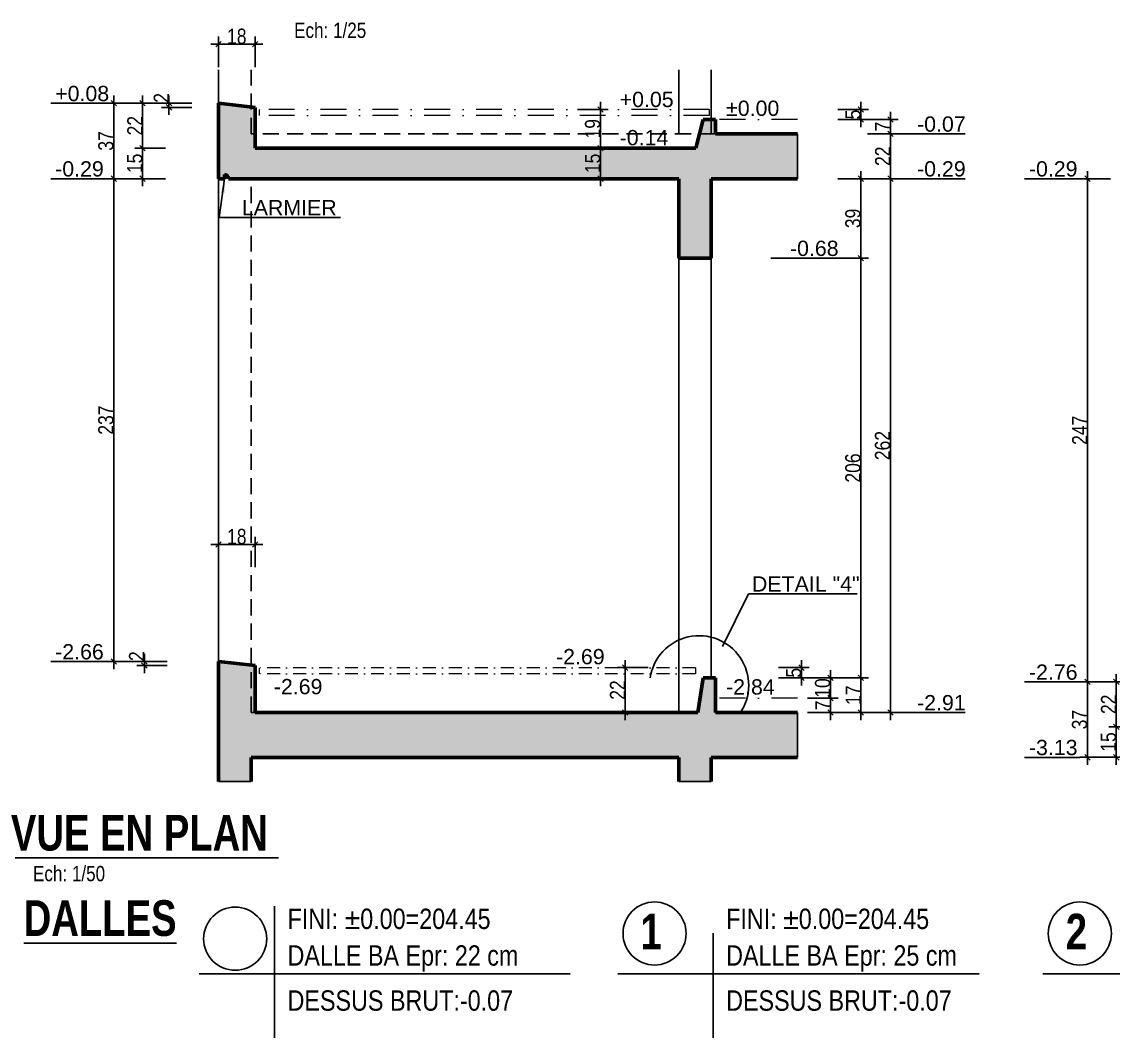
# Model space of a CAD drawing. Header units: centimetres. Extents: x 38820 to 82487, y -36363 to -12804.
# Drawn here: x 51139 to 52211, y -22449 to -21458 of the extents above; entities that cross this region are included whole.
import ezdxf
from ezdxf.enums import TextEntityAlignment as Align

# ---------------------------------------------------------------- set-up
doc = ezdxf.new("R2010")
doc.units = ezdxf.units.CM
doc.header["$LTSCALE"] = 0.5
doc.linetypes.add('CACHE2', pattern=[4.7625, 3.175, -1.5875])
doc.linetypes.add('TIRETPTX2', pattern=[50.8, 25.4, -12.7, 0, -12.7])
doc.layers.get('DEFPOINTS').update_dxf_attribs({"linetype": 'CONTINUOUS'})
for name, color, linetype in [('01_cote_gen', 4, 'CONTINUOUS'), ('01_linteaux', 2, 'CONTINUOUS'), ('01_poch_BN', 9, 'CONTINUOUS'), ('01_texte', 230, 'CONTINUOUS'), ('AA_COTES', 2, 'CONTINUOUS')]:
    doc.layers.add(name, color=color, linetype=linetype)
doc.layers.add('01_murs_coup', color=5, linetype='CONTINUOUS', lineweight=60)
doc.layers.add('01_tram_axes', color=2, linetype='TIRETPTX2', lineweight=9)
doc.styles.add('ARIAL', font='arial.ttf')
doc.styles.add('ARIAL NA', font='ARIALN.TTF')
doc.styles.add('impact', font='impact.ttf')
doc.styles.add('MATTE_TXT', font='arial.ttf')
doc.styles.add('STYLE2', font='ARIALN.TTF')
doc.dimstyles.new('JB25', dxfattribs={"dimscale": 0.1, "dimtxt": 150, "dimasz": 15, "dimexe": 0.1, "dimexo": 0.1, "dimgap": 0.09, "dimtad": 1, "dimdec": 1, "dimlfac": 0.5, "dimdsep": 46, "dimtxsty": 'STYLE2', "dimblk1": 'BOND_G', "dimblk2": 'BOND_D', "dimsah": 1, "dimcen": 1.5, "dimdle": 0.01, "dimse1": 1, "dimse2": 1, "dimclrd": 4, "dimclre": 2, "dimclrt": 6, "dimazin": 2, "dimtfac": 2.333333, "dimtdec": 1, "dimtix": 1, "dimtmove": 2, "dimatfit": 3, "dimldrblk": 'BOND_G', "dimfxl": 1, "dimtolj": 1, "dimtzin": 0, "dimarcsym": 0})

# ---------------------------------------------------------------- blocks, each defined once
blk = doc.blocks.new('BOND_G')
at = {"layer": 'AA_COTES', "color": 0}
for p, q in [((0, -5), (0, 15)), ((5, 0), (-5, 0)), ((1.77, 1.77), (-1.77, -1.77))]:
    blk.add_line(p, q, dxfattribs=at)
blk = doc.blocks.new('BOND_D')
at = {"layer": 'AA_COTES', "color": 0}
for p, q in [((5, 0), (-5, 0)), ((-1.77, -1.77), (1.77, 1.77)), ((0, 5), (0, -15))]:
    blk.add_line(p, q, dxfattribs=at)
blk = doc.blocks.new('*D1667')
at = {"layer": '01_cote_gen', "color": 4, "lineweight": -2, "ltscale": 2, "transparency": 16777216}
blk.add_line((51932.9, -22123.7), (51932.9, -22134.7), dxfattribs=at)
at = {"layer": 'DEFPOINTS', "color": 0, "ltscale": 2}
for p in [(51870.5, -22122.2), (51870.5, -22136.2), (51932.9, -22136.2)]:
    blk.add_point(p, dxfattribs=at)
at = {"layer": '01_cote_gen', "color": 4, "lineweight": -2, "ltscale": 2, "transparency": 16777216, "xscale": 1.5, "yscale": 1.5, "zscale": 1.5}
for name, p, rotation in [('BOND_G', (51932.9, -22122.2), 90), ('BOND_D', (51932.9, -22136.2), 270)]:
    blk.add_blockref(name, p, dxfattribs=dict(at, rotation=rotation))
at = {"layer": '01_cote_gen', "color": 6, "ltscale": 2, "transparency": 16777216, "insert": (51925.4, -22129.2), "char_height": 15, "attachment_point": 5, "rotation": 90, "style": 'STYLE2'}
blk.add_mtext('\\A1;7', dxfattribs=at)
blk = doc.blocks.new('*D1668')
at = {"layer": '01_cote_gen', "color": 4, "lineweight": -2, "ltscale": 2, "transparency": 16777216}
blk.add_line((51333.4, -21971.2), (51366.4, -21971.2), dxfattribs=at)
at = {"layer": 'DEFPOINTS', "color": 0, "ltscale": 2}
for p in [(51367.9, -21971.2), (51331.9, -22086.2), (51367.9, -22090.2)]:
    blk.add_point(p, dxfattribs=at)
at = {"layer": '01_cote_gen', "color": 4, "lineweight": -2, "ltscale": 2, "transparency": 16777216, "xscale": 1.5, "yscale": 1.5, "zscale": 1.5, "rotation": 180}
blk.add_blockref('BOND_G', (51331.9, -21971.2), dxfattribs=at)
at = {"layer": '01_cote_gen', "color": 4, "lineweight": -2, "ltscale": 2, "transparency": 16777216, "xscale": 1.5, "yscale": 1.5, "zscale": 1.5}
blk.add_blockref('BOND_D', (51367.9, -21971.2), dxfattribs=at)
at = {"layer": '01_cote_gen', "color": 6, "ltscale": 2, "transparency": 16777216, "insert": (51349.9, -21963.6), "char_height": 15, "attachment_point": 5, "style": 'STYLE2'}
blk.add_mtext('\\A1;18', dxfattribs=at)
blk = doc.blocks.new('*D1669')
at = {"layer": '01_cote_gen', "color": 4, "lineweight": -2, "transparency": 16777216}
blk.add_line((51932.9, -22103.7), (51932.9, -22120.7), dxfattribs=at)
at = {"layer": 'DEFPOINTS', "color": 0}
for p in [(51910.4, -22102.2), (51895.3, -22122.2), (51932.9, -22122.2)]:
    blk.add_point(p, dxfattribs=at)
at = {"layer": '01_cote_gen', "color": 4, "lineweight": -2, "transparency": 16777216, "xscale": 1.5, "yscale": 1.5, "zscale": 1.5}
for name, p, rotation in [('BOND_G', (51932.9, -22102.2), 90), ('BOND_D', (51932.9, -22122.2), 270)]:
    blk.add_blockref(name, p, dxfattribs=dict(at, rotation=rotation))
at = {"layer": '01_cote_gen', "color": 6, "transparency": 16777216, "insert": (51925.2, -22112.2), "char_height": 15, "attachment_point": 5, "rotation": 90, "style": 'STYLE2'}
blk.add_mtext('\\A1;10', dxfattribs=at)
blk = doc.blocks.new('*D1670')
at = {"layer": '01_cote_gen', "color": 4, "lineweight": -2, "transparency": 16777216}
blk.add_line((51731.4, -22134.7), (51731.4, -22093.7), dxfattribs=at)
at = {"layer": 'DEFPOINTS', "color": 0}
for p in [(51731.4, -22092.2), (51732.7, -22092.2), (51732.7, -22136.2)]:
    blk.add_point(p, dxfattribs=at)
at = {"layer": '01_cote_gen', "color": 4, "lineweight": -2, "transparency": 16777216, "xscale": 1.5, "yscale": 1.5, "zscale": 1.5}
for name, p, rotation in [('BOND_D', (51731.4, -22092.2), 90), ('BOND_G', (51731.4, -22136.2), 270)]:
    blk.add_blockref(name, p, dxfattribs=dict(at, rotation=rotation))
at = {"layer": '01_cote_gen', "color": 6, "transparency": 16777216, "insert": (51723.8, -22114.2), "char_height": 15, "attachment_point": 5, "rotation": 90, "style": 'STYLE2'}
blk.add_mtext('\\A1;22', dxfattribs=at)
blk = doc.blocks.new('*D1671')
at = {"layer": '01_cote_gen', "color": 4, "lineweight": -2, "transparency": 16777216}
blk.add_line((51991.8, -21613.7), (51991.8, -22134.7), dxfattribs=at)
at = {"layer": 'DEFPOINTS', "color": 0}
for p in [(51900.4, -21612.2), (51970.2, -22136.2), (51991.8, -22136.2)]:
    blk.add_point(p, dxfattribs=at)
at = {"layer": '01_cote_gen', "color": 4, "lineweight": -2, "transparency": 16777216, "xscale": 1.5, "yscale": 1.5, "zscale": 1.5}
for name, p, rotation in [('BOND_G', (51991.8, -21612.2), 90), ('BOND_D', (51991.8, -22136.2), 270)]:
    blk.add_blockref(name, p, dxfattribs=dict(at, rotation=rotation))
at = {"layer": '01_cote_gen', "color": 6, "transparency": 16777216, "insert": (51984.1, -21874.2), "char_height": 15, "attachment_point": 5, "rotation": 90, "style": 'STYLE2'}
blk.add_mtext('\\A1;262', dxfattribs=at)
blk = doc.blocks.new('*D1672')
at = {"layer": '01_cote_gen', "color": 4, "lineweight": -2, "transparency": 16777216}
blk.add_line((51962.7, -21613.7), (51962.7, -21688.7), dxfattribs=at)
at = {"layer": 'DEFPOINTS', "color": 0}
for p in [(51900.4, -21612.2), (51815.9, -21690.2), (51962.7, -21690.2)]:
    blk.add_point(p, dxfattribs=at)
at = {"layer": '01_cote_gen', "color": 4, "lineweight": -2, "transparency": 16777216, "xscale": 1.5, "yscale": 1.5, "zscale": 1.5}
for name, p, rotation in [('BOND_G', (51962.7, -21612.2), 90), ('BOND_D', (51962.7, -21690.2), 270)]:
    blk.add_blockref(name, p, dxfattribs=dict(at, rotation=rotation))
at = {"layer": '01_cote_gen', "color": 6, "transparency": 16777216, "insert": (51955, -21651.2), "char_height": 15, "attachment_point": 5, "rotation": 90, "style": 'STYLE2'}
blk.add_mtext('\\A1;39', dxfattribs=at)
blk = doc.blocks.new('*D1673')
at = {"layer": '01_cote_gen', "color": 4, "lineweight": -2, "transparency": 16777216}
blk.add_line((51962.7, -21691.7), (51962.7, -22100.7), dxfattribs=at)
at = {"layer": 'DEFPOINTS', "color": 0}
for p in [(51815.9, -21690.2), (51819.9, -22102.2), (51962.7, -22102.2)]:
    blk.add_point(p, dxfattribs=at)
at = {"layer": '01_cote_gen', "color": 4, "lineweight": -2, "transparency": 16777216, "xscale": 1.5, "yscale": 1.5, "zscale": 1.5}
for name, p, rotation in [('BOND_G', (51962.7, -21690.2), 90), ('BOND_D', (51962.7, -22102.2), 270)]:
    blk.add_blockref(name, p, dxfattribs=dict(at, rotation=rotation))
at = {"layer": '01_cote_gen', "color": 6, "transparency": 16777216, "insert": (51955, -21896.2), "char_height": 15, "attachment_point": 5, "rotation": 90, "style": 'STYLE2'}
blk.add_mtext('\\A1;206', dxfattribs=at)
blk = doc.blocks.new('*D1674')
at = {"layer": '01_cote_gen', "color": 4, "lineweight": -2, "transparency": 16777216}
blk.add_line((51962.7, -22103.7), (51962.7, -22134.7), dxfattribs=at)
at = {"layer": 'DEFPOINTS', "color": 0}
for p in [(51950.6, -22102.2), (51950.6, -22136.2), (51962.7, -22136.2)]:
    blk.add_point(p, dxfattribs=at)
at = {"layer": '01_cote_gen', "color": 4, "lineweight": -2, "transparency": 16777216, "xscale": 1.5, "yscale": 1.5, "zscale": 1.5}
for name, p, rotation in [('BOND_G', (51962.7, -22102.2), 90), ('BOND_D', (51962.7, -22136.2), 270)]:
    blk.add_blockref(name, p, dxfattribs=dict(at, rotation=rotation))
at = {"layer": '01_cote_gen', "color": 6, "transparency": 16777216, "insert": (51955.2, -22119.2), "char_height": 15, "attachment_point": 5, "rotation": 90, "style": 'STYLE2'}
blk.add_mtext('\\A1;17', dxfattribs=at)
blk = doc.blocks.new('*D1675')
at = {"layer": '01_cote_gen', "color": 4, "lineweight": -2, "transparency": 16777216}
blk.add_line((51904.4, -22093.7), (51904.4, -22100.7), dxfattribs=at)
at = {"layer": 'DEFPOINTS', "color": 0}
for p in [(51804.4, -22092.2), (51823.9, -22102.2), (51904.4, -22102.2)]:
    blk.add_point(p, dxfattribs=at)
at = {"layer": '01_cote_gen', "color": 4, "lineweight": -2, "transparency": 16777216, "xscale": 1.5, "yscale": 1.5, "zscale": 1.5}
for name, p, rotation in [('BOND_G', (51904.4, -22092.2), 90), ('BOND_D', (51904.4, -22102.2), 270)]:
    blk.add_blockref(name, p, dxfattribs=dict(at, rotation=rotation))
at = {"layer": '01_cote_gen', "color": 6, "transparency": 16777216, "insert": (51896.7, -22097.2), "char_height": 15, "attachment_point": 5, "rotation": 90, "style": 'STYLE2'}
blk.add_mtext('\\A1;5', dxfattribs=at)
blk = doc.blocks.new('*D1676')
at = {"layer": '01_cote_gen', "color": 4, "lineweight": -2, "transparency": 16777216}
blk.add_line((51707.1, -21583.7), (51707.1, -21610.7), dxfattribs=at)
at = {"layer": 'DEFPOINTS', "color": 0}
for p in [(51704.5, -21582.2), (51707.1, -21612.2), (51722, -21612.2)]:
    blk.add_point(p, dxfattribs=at)
at = {"layer": '01_cote_gen', "color": 4, "lineweight": -2, "transparency": 16777216, "xscale": 1.5, "yscale": 1.5, "zscale": 1.5}
for name, p, rotation in [('BOND_G', (51707.1, -21582.2), 90), ('BOND_D', (51707.1, -21612.2), 270)]:
    blk.add_blockref(name, p, dxfattribs=dict(at, rotation=rotation))
at = {"layer": '01_cote_gen', "color": 6, "transparency": 16777216, "insert": (51699.4, -21597.2), "char_height": 15, "attachment_point": 5, "rotation": 90, "style": 'STYLE2'}
blk.add_mtext('\\A1;15', dxfattribs=at)
blk = doc.blocks.new('*D1677')
at = {"layer": '01_cote_gen', "color": 4, "lineweight": -2, "transparency": 16777216}
blk.add_line((51707.1, -21545.7), (51707.1, -21580.7), dxfattribs=at)
at = {"layer": 'DEFPOINTS', "color": 0}
for p in [(51750.3, -21544.2), (51707.1, -21582.2), (51750.3, -21582.2)]:
    blk.add_point(p, dxfattribs=at)
at = {"layer": '01_cote_gen', "color": 4, "lineweight": -2, "transparency": 16777216, "xscale": 1.5, "yscale": 1.5, "zscale": 1.5}
for name, p, rotation in [('BOND_G', (51707.1, -21544.2), 90), ('BOND_D', (51707.1, -21582.2), 270)]:
    blk.add_blockref(name, p, dxfattribs=dict(at, rotation=rotation))
at = {"layer": '01_cote_gen', "color": 6, "transparency": 16777216, "insert": (51699.4, -21563.2), "char_height": 15, "attachment_point": 5, "rotation": 90, "style": 'STYLE2'}
blk.add_mtext('\\A1;19', dxfattribs=at)
blk = doc.blocks.new('*D1678')
at = {"layer": '01_cote_gen', "color": 4, "lineweight": -2, "transparency": 16777216}
blk.add_line((51229.1, -22084.7), (51229.1, -21613.7), dxfattribs=at)
at = {"layer": 'DEFPOINTS', "color": 0}
for p in [(51229.1, -21612.2), (51445.6, -21612.2), (51279.9, -22086.2)]:
    blk.add_point(p, dxfattribs=at)
at = {"layer": '01_cote_gen', "color": 4, "lineweight": -2, "transparency": 16777216, "xscale": 1.5, "yscale": 1.5, "zscale": 1.5}
for name, p, rotation in [('BOND_D', (51229.1, -21612.2), 90), ('BOND_G', (51229.1, -22086.2), 270)]:
    blk.add_blockref(name, p, dxfattribs=dict(at, rotation=rotation))
at = {"layer": '01_cote_gen', "color": 6, "transparency": 16777216, "insert": (51221.4, -21849.2), "char_height": 15, "attachment_point": 5, "rotation": 90, "style": 'STYLE2'}
blk.add_mtext('\\A1;237', dxfattribs=at)
blk = doc.blocks.new('*D1679')
at = {"layer": '01_cote_gen', "color": 4, "lineweight": -2, "transparency": 16777216}
blk.add_line((51257.4, -21610.7), (51257.4, -21583.7), dxfattribs=at)
at = {"layer": 'DEFPOINTS', "color": 0}
for p in [(51257.4, -21582.2), (51497.5, -21582.2), (51509.9, -21612.2)]:
    blk.add_point(p, dxfattribs=at)
at = {"layer": '01_cote_gen', "color": 4, "lineweight": -2, "transparency": 16777216, "xscale": 1.5, "yscale": 1.5, "zscale": 1.5}
for name, p, rotation in [('BOND_D', (51257.4, -21582.2), 90), ('BOND_G', (51257.4, -21612.2), 270)]:
    blk.add_blockref(name, p, dxfattribs=dict(at, rotation=rotation))
at = {"layer": '01_cote_gen', "color": 6, "transparency": 16777216, "insert": (51249.7, -21597.2), "char_height": 15, "attachment_point": 5, "rotation": 90, "style": 'STYLE2'}
blk.add_mtext('\\A1;15', dxfattribs=at)
blk = doc.blocks.new('*D1680')
at = {"layer": '01_cote_gen', "color": 4, "lineweight": -2, "transparency": 16777216}
blk.add_line((51257.4, -21580.7), (51257.4, -21539.7), dxfattribs=at)
at = {"layer": 'DEFPOINTS', "color": 0}
for p in [(51257.4, -21538.2), (51331.9, -21538.2), (51439.4, -21582.2)]:
    blk.add_point(p, dxfattribs=at)
at = {"layer": '01_cote_gen', "color": 4, "lineweight": -2, "transparency": 16777216, "xscale": 1.5, "yscale": 1.5, "zscale": 1.5}
for name, p, rotation in [('BOND_D', (51257.4, -21538.2), 90), ('BOND_G', (51257.4, -21582.2), 270)]:
    blk.add_blockref(name, p, dxfattribs=dict(at, rotation=rotation))
at = {"layer": '01_cote_gen', "color": 6, "transparency": 16777216, "insert": (51249.8, -21560.2), "char_height": 15, "attachment_point": 5, "rotation": 90, "style": 'STYLE2'}
blk.add_mtext('\\A1;22', dxfattribs=at)
blk = doc.blocks.new('*D1681')
at = {"layer": '01_cote_gen', "color": 4, "lineweight": -2, "transparency": 16777216}
blk.add_line((51229.1, -21610.7), (51229.1, -21539.7), dxfattribs=at)
at = {"layer": 'DEFPOINTS', "color": 0}
for p in [(51229.1, -21538.2), (51279.9, -21538.2), (51279.9, -21612.2)]:
    blk.add_point(p, dxfattribs=at)
at = {"layer": '01_cote_gen', "color": 4, "lineweight": -2, "transparency": 16777216, "xscale": 1.5, "yscale": 1.5, "zscale": 1.5}
for name, p, rotation in [('BOND_D', (51229.1, -21538.2), 90), ('BOND_G', (51229.1, -21612.2), 270)]:
    blk.add_blockref(name, p, dxfattribs=dict(at, rotation=rotation))
at = {"layer": '01_cote_gen', "color": 6, "transparency": 16777216, "insert": (51221.4, -21575.2), "char_height": 15, "attachment_point": 5, "rotation": 90, "style": 'STYLE2'}
blk.add_mtext('\\A1;37', dxfattribs=at)
blk = doc.blocks.new('*D1682')
at = {"layer": '01_cote_gen', "color": 4, "lineweight": -2, "transparency": 16777216}
blk.add_line((51259.1, -22088.7), (51259.1, -22087.7), dxfattribs=at)
at = {"layer": 'DEFPOINTS', "color": 0}
for p in [(51259.1, -22086.2), (51307.6, -22086.2), (51343.6, -22090.2)]:
    blk.add_point(p, dxfattribs=at)
at = {"layer": '01_cote_gen', "color": 4, "lineweight": -2, "transparency": 16777216, "xscale": 1.5, "yscale": 1.5, "zscale": 1.5}
for name, p, rotation in [('BOND_D', (51259.1, -22086.2), 90), ('BOND_G', (51259.1, -22090.2), 270)]:
    blk.add_blockref(name, p, dxfattribs=dict(at, rotation=rotation))
at = {"layer": '01_cote_gen', "color": 6, "transparency": 16777216, "insert": (51251.5, -22080.9), "char_height": 15, "attachment_point": 5, "rotation": 90, "style": 'STYLE2'}
blk.add_mtext('\\A1;2', dxfattribs=at)
blk = doc.blocks.new('*D1683')
at = {"layer": '01_cote_gen', "color": 4, "lineweight": -2, "transparency": 16777216}
blk.add_line((51283.3, -21540.7), (51283.3, -21539.7), dxfattribs=at)
at = {"layer": 'DEFPOINTS', "color": 0}
for p in [(51283.3, -21538.2), (51331.9, -21538.2), (51367.9, -21542.2)]:
    blk.add_point(p, dxfattribs=at)
at = {"layer": '01_cote_gen', "color": 4, "lineweight": -2, "transparency": 16777216, "xscale": 1.5, "yscale": 1.5, "zscale": 1.5}
for name, p, rotation in [('BOND_D', (51283.3, -21538.2), 90), ('BOND_G', (51283.3, -21542.2), 270)]:
    blk.add_blockref(name, p, dxfattribs=dict(at, rotation=rotation))
at = {"layer": '01_cote_gen', "color": 6, "transparency": 16777216, "insert": (51275.8, -21532.9), "char_height": 15, "attachment_point": 5, "rotation": 90, "style": 'STYLE2'}
blk.add_mtext('\\A1;2', dxfattribs=at)
blk = doc.blocks.new('*D1684')
at = {"layer": '01_cote_gen', "color": 4, "lineweight": -2, "transparency": 16777216}
blk.add_line((51991.8, -21569.7), (51991.8, -21610.7), dxfattribs=at)
at = {"layer": 'DEFPOINTS', "color": 0}
for p in [(51900.4, -21568.2), (51900.4, -21612.2), (51991.8, -21612.2)]:
    blk.add_point(p, dxfattribs=at)
at = {"layer": '01_cote_gen', "color": 4, "lineweight": -2, "transparency": 16777216, "xscale": 1.5, "yscale": 1.5, "zscale": 1.5}
for name, p, rotation in [('BOND_G', (51991.8, -21568.2), 90), ('BOND_D', (51991.8, -21612.2), 270)]:
    blk.add_blockref(name, p, dxfattribs=dict(at, rotation=rotation))
at = {"layer": '01_cote_gen', "color": 6, "transparency": 16777216, "insert": (51984.2, -21590.2), "char_height": 15, "attachment_point": 5, "rotation": 90, "style": 'STYLE2'}
blk.add_mtext('\\A1;22', dxfattribs=at)
blk = doc.blocks.new('*D1685')
at = {"layer": '01_cote_gen', "color": 4, "lineweight": -2, "transparency": 16777216}
blk.add_line((51991.8, -21555.7), (51991.8, -21566.7), dxfattribs=at)
at = {"layer": 'DEFPOINTS', "color": 0}
for p in [(51900.4, -21554.2), (51900.4, -21568.2), (51991.8, -21568.2)]:
    blk.add_point(p, dxfattribs=at)
at = {"layer": '01_cote_gen', "color": 4, "lineweight": -2, "transparency": 16777216, "xscale": 1.5, "yscale": 1.5, "zscale": 1.5}
for name, p, rotation in [('BOND_G', (51991.8, -21554.2), 90), ('BOND_D', (51991.8, -21568.2), 270)]:
    blk.add_blockref(name, p, dxfattribs=dict(at, rotation=rotation))
at = {"layer": '01_cote_gen', "color": 6, "transparency": 16777216, "insert": (51984.2, -21561.2), "char_height": 15, "attachment_point": 5, "rotation": 90, "style": 'STYLE2'}
blk.add_mtext('\\A1;7', dxfattribs=at)
blk = doc.blocks.new('*D1686')
at = {"layer": '01_cote_gen', "color": 4, "lineweight": -2, "transparency": 16777216}
blk.add_line((51962.7, -21545.7), (51962.7, -21552.7), dxfattribs=at)
at = {"layer": 'DEFPOINTS', "color": 0}
for p in [(51813.9, -21544.2), (51827.2, -21554.2), (51962.7, -21554.2)]:
    blk.add_point(p, dxfattribs=at)
at = {"layer": '01_cote_gen', "color": 4, "lineweight": -2, "transparency": 16777216, "xscale": 1.5, "yscale": 1.5, "zscale": 1.5}
for name, p, rotation in [('BOND_G', (51962.7, -21544.2), 90), ('BOND_D', (51962.7, -21554.2), 270)]:
    blk.add_blockref(name, p, dxfattribs=dict(at, rotation=rotation))
at = {"layer": '01_cote_gen', "color": 6, "transparency": 16777216, "insert": (51955.1, -21549.2), "char_height": 15, "attachment_point": 5, "rotation": 90, "style": 'STYLE2'}
blk.add_mtext('\\A1;5', dxfattribs=at)
blk = doc.blocks.new('*D1687')
at = {"layer": '01_cote_gen', "color": 4, "lineweight": -2, "transparency": 16777216}
blk.add_line((51333.4, -21480.2), (51366.4, -21480.2), dxfattribs=at)
at = {"layer": 'DEFPOINTS', "color": 0}
for p in [(51367.9, -21480.2), (51331.9, -21538.2), (51367.9, -21542.2)]:
    blk.add_point(p, dxfattribs=at)
at = {"layer": '01_cote_gen', "color": 4, "lineweight": -2, "transparency": 16777216, "xscale": 1.5, "yscale": 1.5, "zscale": 1.5, "rotation": 180}
blk.add_blockref('BOND_G', (51331.9, -21480.2), dxfattribs=at)
at = {"layer": '01_cote_gen', "color": 4, "lineweight": -2, "transparency": 16777216, "xscale": 1.5, "yscale": 1.5, "zscale": 1.5}
blk.add_blockref('BOND_D', (51367.9, -21480.2), dxfattribs=at)
at = {"layer": '01_cote_gen', "color": 6, "transparency": 16777216, "insert": (51349.9, -21472.5), "char_height": 15, "attachment_point": 5, "style": 'STYLE2'}
blk.add_mtext('\\A1;18', dxfattribs=at)
blk = doc.blocks.new('*D1692')
at = {"layer": '01_cote_gen', "color": 4, "lineweight": -2, "ltscale": 2, "transparency": 16777216}
blk.add_line((52185.3, -22178.7), (52185.3, -22107.7), dxfattribs=at)
at = {"layer": 'DEFPOINTS', "color": 0, "ltscale": 2}
for p in [(52185.3, -22106.2), (52297.6, -22106.2), (52297.6, -22180.2)]:
    blk.add_point(p, dxfattribs=at)
at = {"layer": '01_cote_gen', "color": 4, "lineweight": -2, "ltscale": 2, "transparency": 16777216, "xscale": 1.5, "yscale": 1.5, "zscale": 1.5}
for name, p, rotation in [('BOND_D', (52185.3, -22106.2), 90), ('BOND_G', (52185.3, -22180.2), 270)]:
    blk.add_blockref(name, p, dxfattribs=dict(at, rotation=rotation))
at = {"layer": '01_cote_gen', "color": 6, "ltscale": 2, "transparency": 16777216, "insert": (52177.6, -22143.2), "char_height": 15, "attachment_point": 5, "rotation": 90, "style": 'STYLE2'}
blk.add_mtext('\\A1;37', dxfattribs=at)
blk = doc.blocks.new('*D1695')
at = {"layer": '01_cote_gen', "color": 4, "lineweight": -2, "transparency": 16777216}
blk.add_line((52185.3, -22104.7), (52185.3, -21613.7), dxfattribs=at)
at = {"layer": 'DEFPOINTS', "color": 0}
for p in [(52185.3, -21612.2), (52401.9, -21612.2), (52236.1, -22106.2)]:
    blk.add_point(p, dxfattribs=at)
at = {"layer": '01_cote_gen', "color": 4, "lineweight": -2, "transparency": 16777216, "xscale": 1.5, "yscale": 1.5, "zscale": 1.5}
for name, p, rotation in [('BOND_D', (52185.3, -21612.2), 90), ('BOND_G', (52185.3, -22106.2), 270)]:
    blk.add_blockref(name, p, dxfattribs=dict(at, rotation=rotation))
at = {"layer": '01_cote_gen', "color": 6, "transparency": 16777216, "insert": (52177.7, -21859.2), "char_height": 15, "attachment_point": 5, "rotation": 90, "style": 'STYLE2'}
blk.add_mtext('\\A1;247', dxfattribs=at)
blk = doc.blocks.new('*D1700')
at = {"layer": '01_cote_gen', "color": 4, "lineweight": -2, "transparency": 16777216}
blk.add_line((52213.6, -22178.7), (52213.6, -22151.7), dxfattribs=at)
at = {"layer": 'DEFPOINTS', "color": 0}
for p in [(52213.6, -22150.2), (52339.8, -22150.2), (52339.8, -22180.2)]:
    blk.add_point(p, dxfattribs=at)
at = {"layer": '01_cote_gen', "color": 4, "lineweight": -2, "transparency": 16777216, "xscale": 1.5, "yscale": 1.5, "zscale": 1.5}
for name, p, rotation in [('BOND_D', (52213.6, -22150.2), 90), ('BOND_G', (52213.6, -22180.2), 270)]:
    blk.add_blockref(name, p, dxfattribs=dict(at, rotation=rotation))
at = {"layer": '01_cote_gen', "color": 6, "transparency": 16777216, "insert": (52205.9, -22165.2), "char_height": 15, "attachment_point": 5, "rotation": 90, "style": 'STYLE2'}
blk.add_mtext('\\A1;15', dxfattribs=at)
blk = doc.blocks.new('*D1701')
at = {"layer": '01_cote_gen', "color": 4, "lineweight": -2, "transparency": 16777216}
blk.add_line((52213.6, -22148.7), (52213.6, -22107.7), dxfattribs=at)
at = {"layer": 'DEFPOINTS', "color": 0}
for p in [(52207.8, -22106.2), (52213.6, -22106.2), (52236.1, -22150.2)]:
    blk.add_point(p, dxfattribs=at)
at = {"layer": '01_cote_gen', "color": 4, "lineweight": -2, "transparency": 16777216, "xscale": 1.5, "yscale": 1.5, "zscale": 1.5}
for name, p, rotation in [('BOND_D', (52213.6, -22106.2), 90), ('BOND_G', (52213.6, -22150.2), 270)]:
    blk.add_blockref(name, p, dxfattribs=dict(at, rotation=rotation))
at = {"layer": '01_cote_gen', "color": 6, "transparency": 16777216, "insert": (52206, -22128.2), "char_height": 15, "attachment_point": 5, "rotation": 90, "style": 'STYLE2'}
blk.add_mtext('\\A1;22', dxfattribs=at)

msp = doc.modelspace()

# ---------------------------------------------------------------- hatches: boundary and pattern name
at = {"layer": '01_poch_BN'}
h = msp.add_hatch(color=256, dxfattribs=at)
h.dxf.hatch_style = 1
h.paths.add_polyline_path([(51900.371, -21568.244), (51819.885, -21568.244), (51819.885, -21554.244), (51807.885, -21554.244), (51800.727, -21582.244), (51367.885, -21582.244), (51367.885, -21542.244), (51331.885, -21538.244), (51331.885, -21612.244), (51337.885, -21612.244), (51337.885, -21608.244, -0.41421356), (51341.885, -21612.244), (51783.885, -21612.244), (51783.885, -21690.244), (51815.885, -21690.244), (51815.885, -21612.244), (51900.371, -21612.244)])
h.paths.add_polyline_path([(51900.371, -22136.244), (51819.885, -22136.244), (51819.885, -22102.244), (51807.885, -22102.244), (51802.516, -22136.244), (51367.885, -22136.244), (51367.885, -22090.244), (51331.885, -22086.244), (51331.885, -22180.244), (51331.885, -22203.913), (51363.885, -22203.913), (51363.885, -22180.244), (51783.885, -22180.244), (51783.885, -22203.913), (51815.885, -22203.913), (51815.885, -22180.244), (51900.371, -22180.244)])

# ---------------------------------------------------------------- linework, layer by layer
at = {"layer": '01_linteaux'}
for p, q in [((51331.885, -21538.244), (51331.885, -21505.384)), ((51783.885, -21505.384), (51783.885, -21568.244)), ((51815.885, -21505.384), (51815.885, -21568.244)), ((51331.885, -22086.244), (51331.885, -21612.244)), ((51783.885, -21690.244), (51783.885, -22136.244)), ((51815.885, -21690.244), (51815.885, -22102.244))]:
    msp.add_line(p, q, dxfattribs=at)
at = {"layer": '01_linteaux', "linetype": 'CACHE2', "ltscale": 10}
for p, q in [((51363.885, -21568.244), (51363.885, -21505.384)), ((51819.885, -21568.244), (51363.885, -21568.244)), ((51363.885, -22136.244), (51363.885, -21612.244)), ((51367.885, -22136.244), (51363.885, -22136.244))]:
    msp.add_line(p, q, dxfattribs=at)
at = {"layer": '01_murs_coup'}
for p, q in [((51331.885, -21612.244), (51331.885, -21538.244)), ((51367.885, -21542.244), (51331.885, -21538.244)), ((51367.885, -21582.244), (51367.885, -21542.244)), ((51807.885, -21554.244), (51800.727, -21582.244)), ((51819.885, -21554.244), (51807.885, -21554.244)), ((51819.885, -21554.244), (51819.885, -21568.244)), ((51819.885, -21568.244), (51900.371, -21568.244)), ((51800.727, -21582.244), (51367.885, -21582.244)), ((51331.885, -21612.244), (51337.885, -21612.244)), ((51337.885, -21608.244), (51337.885, -21612.244)), ((51341.885, -21612.244), (51783.885, -21612.244)), ((51783.885, -21612.244), (51783.885, -21690.244)), ((51815.885, -21612.244), (51815.885, -21690.244)), ((51815.885, -21612.244), (51900.371, -21612.244)), ((51815.885, -21690.244), (51783.885, -21690.244)), ((51331.885, -22086.244), (51331.885, -22180.244)), ((51367.885, -22090.244), (51331.885, -22086.244)), ((51367.885, -22090.244), (51367.885, -22136.244)), ((51807.885, -22102.244), (51802.516, -22136.244)), ((51819.885, -22102.244), (51807.885, -22102.244)), ((51819.885, -22102.244), (51819.885, -22136.244)), ((51802.516, -22136.244), (51367.885, -22136.244)), ((51900.371, -22136.244), (51819.885, -22136.244)), ((51331.885, -22180.244), (51331.885, -22203.913)), ((51783.885, -22180.244), (51363.885, -22180.244)), ((51363.885, -22180.244), (51363.885, -22203.913)), ((51783.885, -22180.244), (51783.885, -22203.913)), ((51900.371, -22180.244), (51815.885, -22180.244)), ((51815.885, -22180.244), (51815.885, -22203.913))]:
    msp.add_line(p, q, dxfattribs=at)
msp.add_arc((51337.885, -21612.244), 4, 0, 90, dxfattribs=at)
at = {"layer": '01_poch_BN', "ltscale": 2}
for p, q in [((51900.371, -21612.244), (51900.371, -21568.244)), ((51900.371, -22136.244), (51900.371, -22180.244))]:
    msp.add_line(p, q, dxfattribs=at)
at = {"layer": '01_poch_BN'}
for p, q in [((51331.885, -22203.913), (51363.885, -22203.913)), ((51783.885, -22203.913), (51815.885, -22203.913))]:
    msp.add_line(p, q, dxfattribs=at)
at = {"layer": '01_texte'}
for p, q in [((51221.556, -21538.244), (51167.286, -21538.244)), ((52065.027, -21568.244), (51999.257, -21568.244)), ((51221.556, -21612.244), (51167.286, -21612.244)), ((51337.885, -21612.244), (51332.737, -21650.244)), ((52065.027, -21612.244), (51999.257, -21612.244)), ((52177.781, -21612.244), (52123.51, -21612.244)), ((51451.809, -21650.244), (51332.737, -21650.244)), ((51940.213, -21690.244), (51874.443, -21690.244)), ((51826.968, -22071.575), (51852.33, -22019.636)), ((51852.33, -22019.636), (51959.262, -22019.636)), ((51221.556, -22086.244), (51167.286, -22086.244)), ((52177.781, -22106.244), (52123.51, -22106.244)), ((52065.027, -22136.244), (51999.257, -22136.244)), ((52177.781, -22180.244), (52123.51, -22180.244)), ((51387.041, -22326.323), (51387.041, -22488.966)), ((51817.73, -22352.776), (51817.73, -22480.798)), ((51312.87, -22392.708), (51677.196, -22392.708)), ((51723.911, -22392.708), (52078.863, -22392.708)), ((52141.512, -22392.708), (52496.464, -22392.708))]:
    msp.add_line(p, q, dxfattribs=at)
for centre in [(51760.139, -22353.15), (52177.74, -22353.15), (51348.316, -22358.297)]:
    msp.add_circle(centre, 30.98, dxfattribs=at)
msp.add_arc((51803.936, -22109.498), 48.652, 325.332306, 171.452218, dxfattribs=at)
for points in [[(51337.885, -21612.244), (51334.176, -21625.786), (51336.017, -21626.035)], [(51337.885, -21612.244), (51337.857, -21626.284), (51336.017, -21626.035)]]:
    msp.add_solid(points, dxfattribs=at)
at = {"layer": '01_tram_axes', "ltscale": 2}
for p, q in [((51813.885, -21544.244), (51371.885, -21544.244)), ((51371.885, -21544.244), (51371.885, -21550.244)), ((51813.885, -21550.244), (51371.885, -21550.244)), ((51813.885, -21544.244), (51813.885, -21550.244)), ((51900.371, -21554.244), (51819.885, -21554.244)), ((51371.885, -22092.244), (51371.885, -22098.244)), ((51800.385, -22092.244), (51800.385, -22098.244)), ((51900.371, -22122.244), (51819.885, -22122.244))]:
    msp.add_line(p, q, dxfattribs=at)
at = {"layer": '01_tram_axes'}
for p, q in [((51800.385, -22092.244), (51371.885, -22092.244)), ((51800.385, -22098.244), (51371.885, -22098.244))]:
    msp.add_line(p, q, dxfattribs=at)

# ---------------------------------------------------------------- texts
at = {"layer": '01_texte', "style": 'MATTE_TXT', "width": 0.8}
for s, p in [('Ech: 1/25', (51441.614, -21478.547)), ('Ech: 1/50', (51185.164, -22306.314))]:
    msp.add_text(s, height=15, dxfattribs=at).set_placement(p, align=Align.BOTTOM_CENTER)
at = {"layer": '01_texte'}
for s, height, style, p in [('+0.08', 15, 'ARIAL', (51171.536, -21536.085)), ('+0.05', 15, 'ARIAL', (51725.868, -21541.903)), ('%%P0.00', 15, 'ARIAL', (51830.36, -21550.585)), ('-0.07', 15, 'ARIAL', (52017.903, -21566.085)), ('-0.14', 15, 'ARIAL', (51725.868, -21579.422)), ('-0.29', 15, 'ARIAL', (51171.536, -21610.085)), ('-0.29', 15, 'ARIAL', (52017.903, -21610.085)), ('-0.29', 15, 'ARIAL', (52127.761, -21610.085)), ('LARMIER', 15, 'ARIAL', (51354.845, -21648.085)), ('-0.68', 15, 'ARIAL', (51893.089, -21688.085)), ('DETAIL "4"', 15, 'ARIAL', (51855.779, -22017.549)), ('-2.66', 15, 'ARIAL', (51171.536, -22084.085)), ('-2.69', 15, 'ARIAL', (51663.371, -22088.879)), ('-2.76', 15, 'ARIAL', (52127.761, -22104.085)), ('-2.69', 15, 'ARIAL', (51386.243, -22118.314)), ('-2.84', 15, 'ARIAL', (51830.36, -22118.585)), ('-2.91', 15, 'ARIAL', (52017.903, -22134.085)), ('-3.13', 15, 'ARIAL', (52127.761, -22178.085)), ('FINI: %%P0.00=204.45', 20, 'ARIAL NA', (51399.744, -22348.762)), ('FINI: %%P0.00=204.45', 20, 'ARIAL NA', (51830.432, -22348.762)), ('DALLE BA Epr: 22 cm', 20, 'ARIAL NA', (51399.744, -22384.724)), ('DALLE BA Epr: 25 cm', 20, 'ARIAL NA', (51830.432, -22384.724)), ('DESSUS BRUT:-0.07', 20, 'ARIAL NA', (51399.744, -22428.968)), ('DESSUS BRUT:-0.07', 20, 'ARIAL NA', (51830.432, -22428.968))]:
    msp.add_text(s, height=height, dxfattribs=dict(at, style=style)).set_placement(p)
at = {"layer": '01_texte', "style": 'impact'}
for s, p in [('%%UVUE EN PLAN ', (51259.409, -22282.26)), ('%%UDALLES', (51215.698, -22366.03))]:
    msp.add_text(s, height=35, dxfattribs=at).set_placement(p, align=Align.BOTTOM_CENTER)
for s, p in [('1', (51756.799, -22351.268)), ('2', (52174.401, -22351.268))]:
    msp.add_text(s, height=35, dxfattribs=at).set_placement(p, align=Align.MIDDLE_CENTER)

# ---------------------------------------------------------------- dimensions: what is measured, and where the dimension line sits
at = {"layer": '01_cote_gen'}
dim = msp.add_linear_dim(base=(51367.885, -21480.173), p1=(51331.885, -21538.244), p2=(51367.885, -21542.244), dimstyle='JB25', dxfattribs=at)
dim.commit()
dim.dimension.update_dxf_attribs({"geometry": '*D1687', "text_midpoint": (51349.885, -21472.505)})
for base, p1, p2, picture, middle in [((51283.333, -21538.244), (51367.885, -21542.244), (51331.885, -21538.244), '*D1683', (51275.793, -21532.872)), ((51259.062, -22086.244), (51343.614, -22090.244), (51307.614, -22086.244), '*D1682', (51251.522, -22080.872))]:
    dim = msp.add_linear_dim(base=base, p1=p1, p2=p2, angle=90, dimstyle='JB25', dxfattribs=at)
    dim.commit()
    dim.dimension.update_dxf_attribs({"geometry": picture, "text_midpoint": middle, "dimtype": 160})
for base, p1, p2, picture, middle in [((51229.056, -21538.244), (51279.861, -21612.244), (51279.861, -21538.244), '*D1681', (51221.388, -21575.244)), ((51257.361, -21538.244), (51439.449, -21582.244), (51331.885, -21538.244), '*D1680', (51249.821, -21560.244)), ((51707.104, -21582.244), (51750.263, -21544.244), (51750.263, -21582.244), '*D1677', (51699.437, -21563.244)), ((51962.713, -21554.244), (51813.885, -21544.244), (51827.198, -21554.244), '*D1686', (51955.076, -21549.244)), ((51991.757, -21568.244), (51900.371, -21554.244), (51900.371, -21568.244), '*D1685', (51984.248, -21561.244)), ((51991.757, -21612.244), (51900.371, -21568.244), (51900.371, -21612.244), '*D1684', (51984.217, -21590.244)), ((51257.361, -21582.244), (51509.864, -21612.244), (51497.511, -21582.244), '*D1679', (51249.693, -21597.244)), ((51707.104, -21612.244), (51704.543, -21582.244), (51721.959, -21612.244), '*D1676', (51699.437, -21597.244)), ((51229.056, -21612.244), (51279.861, -22086.244), (51445.626, -21612.244), '*D1678', (51221.388, -21849.244)), ((51962.713, -21690.244), (51900.371, -21612.244), (51815.885, -21690.244), '*D1672', (51955.046, -21651.244)), ((51991.757, -22136.244), (51900.371, -21612.244), (51970.213, -22136.244), '*D1671', (51984.089, -21874.244)), ((52185.281, -21612.244), (52236.086, -22106.244), (52401.85, -21612.244), '*D1695', (52177.741, -21859.244)), ((51962.713, -22102.244), (51815.885, -21690.244), (51819.885, -22102.244), '*D1673', (51955.046, -21896.244)), ((51731.387, -22092.244), (51732.674, -22136.244), (51732.674, -22092.244), '*D1670', (51723.847, -22114.244)), ((51904.362, -22102.244), (51804.376, -22092.244), (51823.876, -22102.244), '*D1675', (51896.725, -22097.244)), ((51932.886, -22122.244), (51910.386, -22102.244), (51895.303, -22122.244), '*D1669', (51925.218, -22112.244)), ((51962.713, -22136.244), (51950.6, -22102.244), (51950.6, -22136.244), '*D1674', (51955.174, -22119.244)), ((52213.586, -22106.244), (52236.086, -22150.244), (52207.781, -22106.244), '*D1701', (52206.046, -22128.244)), ((52213.586, -22150.244), (52339.801, -22180.244), (52339.801, -22150.244), '*D1700', (52205.918, -22165.244))]:
    dim = msp.add_linear_dim(base=base, p1=p1, p2=p2, angle=90, dimstyle='JB25', dxfattribs=at)
    dim.commit()
    dim.dimension.update_dxf_attribs({"geometry": picture, "text_midpoint": middle})
at = {"layer": '01_cote_gen', "ltscale": 2}
dim = msp.add_linear_dim(base=(51367.885, -21971.244), p1=(51331.885, -22086.244), p2=(51367.885, -22090.244), dimstyle='JB25', dxfattribs=at)
dim.commit()
dim.dimension.update_dxf_attribs({"geometry": '*D1668', "text_midpoint": (51349.885, -21963.577)})
for base, p1, p2, picture, middle in [((52185.281, -22106.244), (52297.609, -22180.244), (52297.609, -22106.244), '*D1692', (52177.613, -22143.244)), ((51932.886, -22136.244), (51870.543, -22122.244), (51870.543, -22136.244), '*D1667', (51925.377, -22129.244))]:
    dim = msp.add_linear_dim(base=base, p1=p1, p2=p2, angle=90, dimstyle='JB25', dxfattribs=at)
    dim.commit()
    dim.dimension.update_dxf_attribs({"geometry": picture, "text_midpoint": middle})

doc.saveas('drawing.dxf')
